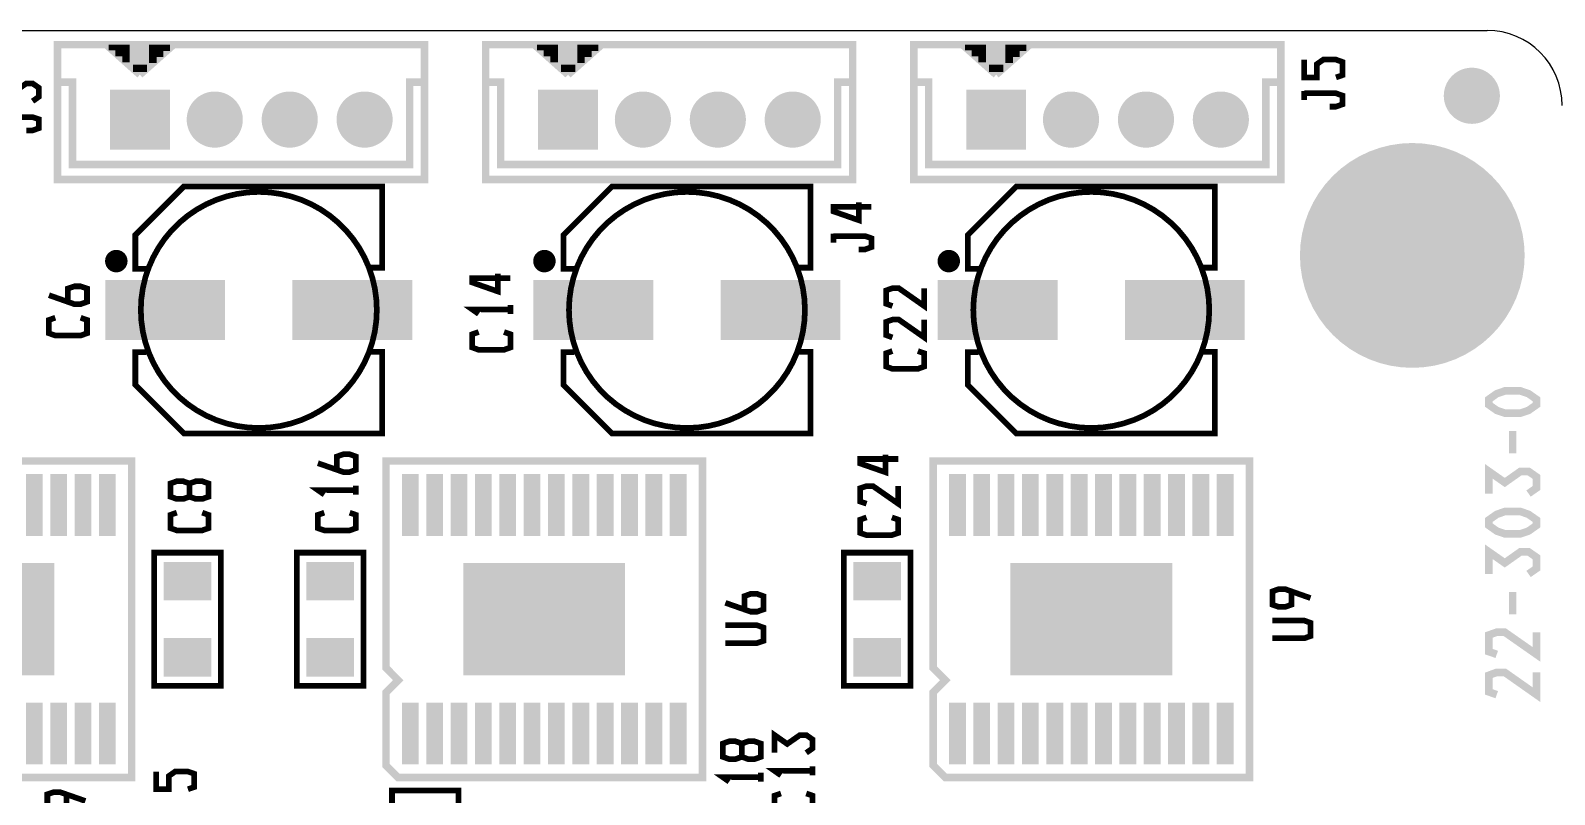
# Model space of a CAD drawing. Extents: x -72 to 72, y -78 to 50.
# Drawn here: x -16.89 to 23.8, y 29.61 to 50 of the extents above; entities that cross this region are included whole.
import ezdxf

# ---------------------------------------------------------------- set-up
doc = ezdxf.new("R2010")
doc.units = 0
doc.header["$MEASUREMENT"] = 0
doc.layers.get('0').update_dxf_attribs({"linetype": 'CONTINUOUS'})
for name, color, linetype in [('22-303-0_DRD', 7, 'CONTINUOUS'), ('22-303-0_SMT', 254, 'CONTINUOUS'), ('22-303-0_SST', 1, 'CONTINUOUS')]:
    doc.layers.add(name, color=color, linetype=linetype)

# ---------------------------------------------------------------- blocks, each defined once
blk = doc.blocks.new('RECTANGLE_1')
blk.add_solid([(0.63627, 0.51308), (0.63627, -0.51308), (-0.63627, 0.51308), (-0.63627, -0.51308)])
blk = doc.blocks.new('RECTANGLE_2')
blk.add_solid([(1.6002, 0.8001), (1.6002, -0.8001), (-1.6002, 0.8001), (-1.6002, -0.8001)])
blk = doc.blocks.new('ROUND_19')
at = {"const_width": 0.7493}
blk.add_lwpolyline([(-0.37465, 0, 1), (0.37465, 0, 1)], format="xyb", close=True, dxfattribs=at)
blk = doc.blocks.new('SQUARE_20')
blk.add_solid([(0.8001, 0.8001), (0.8001, -0.8001), (-0.8001, 0.8001), (-0.8001, -0.8001)])
blk = doc.blocks.new('ROUND_28')
at = {"const_width": 2.99974}
blk.add_lwpolyline([(-1.49987, 0, 1), (1.49987, 0, 1)], format="xyb", close=True, dxfattribs=at)
blk = doc.blocks.new('RECTANGLE_31')
blk.add_solid([(2.16027, 1.49987), (2.16027, -1.49987), (-2.16027, 1.49987), (-2.16027, -1.49987)])
blk = doc.blocks.new('RECTANGLE_32')
blk.add_solid([(0.22479, 0.82423), (0.22479, -0.82423), (-0.22479, 0.82423), (-0.22479, -0.82423)])

msp = doc.modelspace()

# ---------------------------------------------------------------- linework, layer by layer
at = {"layer": '22-303-0_DRD'}
msp.add_line((-21.999, 50), (21.999, 50), dxfattribs=at)
msp.add_arc((21.999, 48.001), 2.002, 360, 90, dxfattribs=at)
at = {"layer": '22-303-0_SST'}
for points, const_width in [([(-6.37, 49.624), (-16.17, 49.624), (-16.17, 46.025), (-6.37, 46.025), (-6.37, 49.624)], 0.201), ([(-13.071, 49.624), (-13.17, 49.624), (-14.869, 49.624), (-13.97, 48.824)], 0.201), ([(-14.702, 49.624), (-14.702, 49.474)], 0.201), ([(-14.521, 49.624), (-14.521, 49.314)], 0.201), ([(-14.341, 49.624), (-14.341, 49.154)], 0.201), ([(-14.161, 49.624), (-14.161, 48.994)], 0.201), ([(-13.983, 49.624), (-13.983, 48.834)], 0.201), ([(-13.071, 49.624), (-13.97, 48.824)], 0.201), ([(-13.802, 49.624), (-13.802, 48.974)], 0.201), ([(-13.622, 49.624), (-13.622, 49.134)], 0.201), ([(-13.442, 49.624), (-13.442, 49.294)], 0.201), ([(-13.264, 49.624), (-13.264, 49.454)], 0.201), ([(5.06, 49.624), (-4.74, 49.624), (-4.74, 46.025), (5.06, 46.025), (5.06, 49.624)], 0.201), ([(-1.641, 49.624), (-1.74, 49.624), (-3.439, 49.624), (-2.54, 48.824)], 0.201), ([(-3.272, 49.624), (-3.272, 49.474)], 0.201), ([(-3.091, 49.624), (-3.091, 49.314)], 0.201), ([(-2.911, 49.624), (-2.911, 49.154)], 0.201), ([(-2.731, 49.624), (-2.731, 48.994)], 0.201), ([(-2.553, 49.624), (-2.553, 48.834)], 0.201), ([(-1.641, 49.624), (-2.54, 48.824)], 0.201), ([(-2.372, 49.624), (-2.372, 48.974)], 0.201), ([(-2.192, 49.624), (-2.192, 49.134)], 0.201), ([(-2.012, 49.624), (-2.012, 49.294)], 0.201), ([(-1.834, 49.624), (-1.834, 49.454)], 0.201), ([(16.49, 49.624), (6.69, 49.624), (6.69, 46.025), (16.49, 46.025), (16.49, 49.624)], 0.201), ([(9.789, 49.624), (9.69, 49.624), (7.991, 49.624), (8.89, 48.824)], 0.201), ([(8.158, 49.624), (8.158, 49.474)], 0.201), ([(8.339, 49.624), (8.339, 49.314)], 0.201), ([(8.517, 49.624), (8.517, 49.154)], 0.201), ([(8.697, 49.624), (8.697, 48.994)], 0.201), ([(8.877, 49.624), (8.877, 48.834)], 0.201), ([(9.789, 49.624), (8.89, 48.824)], 0.201), ([(9.058, 49.624), (9.058, 48.974)], 0.201), ([(9.238, 49.624), (9.238, 49.134)], 0.201), ([(9.416, 49.624), (9.416, 49.294)], 0.201), ([(9.596, 49.624), (9.596, 49.454)], 0.201), ([(-13.175, 49.533), (-14.765, 49.533)], 0.201), ([(-13.376, 49.352), (-14.564, 49.352)], 0.201), ([(-13.579, 49.172), (-14.361, 49.172)], 0.201), ([(-1.745, 49.533), (-3.335, 49.533)], 0.201), ([(-1.946, 49.352), (-3.134, 49.352)], 0.201), ([(-2.149, 49.172), (-2.931, 49.172)], 0.201), ([(9.685, 49.533), (8.092, 49.533)], 0.201), ([(9.482, 49.352), (8.296, 49.352)], 0.201), ([(9.281, 49.172), (8.499, 49.172)], 0.201), ([(17.963, 48.75), (18.133, 48.809), (18.133, 49.164), (17.963, 49.225), (17.625, 49.225), (17.455, 49.106), (17.455, 48.75), (17.117, 48.75), (17.117, 49.225)], 0.152), ([(-13.78, 48.994), (-14.158, 48.994)], 0.201), ([(-2.349, 48.994), (-2.728, 48.994)], 0.201), ([(9.078, 48.994), (8.7, 48.994)], 0.201), ([(-16.835, 48.115), (-16.665, 48.235), (-16.665, 48.471), (-16.835, 48.59), (-17.003, 48.59), (-17.343, 48.351), (-17.681, 48.59), (-17.681, 48.115)], 0.152), ([(-16.17, 48.626), (-15.768, 48.626), (-15.768, 46.426), (-6.769, 46.426), (-6.769, 48.626), (-6.37, 48.626)], 0.201), ([(-4.74, 48.626), (-4.338, 48.626), (-4.338, 46.426), (4.658, 46.426), (4.658, 48.626), (5.06, 48.626)], 0.201), ([(6.69, 48.626), (7.089, 48.626), (7.089, 46.426), (16.088, 46.426), (16.088, 48.626), (16.49, 48.626)], 0.201), ([(17.117, 48.387), (17.117, 48.148)], 0.152), ([(17.793, 47.97), (17.963, 47.97), (18.133, 48.031), (18.133, 48.268), (17.963, 48.326), (17.117, 48.326)], 0.152), ([(-17.003, 47.335), (-16.835, 47.335), (-16.665, 47.396), (-16.665, 47.633), (-16.835, 47.691), (-17.681, 47.691)], 0.152), ([(-13.792, 43.642), (-14.092, 43.642), (-14.092, 44.544), (-12.794, 45.842), (-7.498, 45.842), (-7.498, 43.673), (-7.808, 43.673)], 0.152), ([(-2.362, 43.642), (-2.662, 43.642), (-2.662, 44.544), (-1.364, 45.842), (3.932, 45.842), (3.932, 43.673), (3.622, 43.673)], 0.152), ([(8.433, 43.642), (8.133, 43.642), (8.133, 44.544), (9.431, 45.842), (14.727, 45.842), (14.727, 43.673), (14.417, 43.673)], 0.152), ([(5.22, 45.415), (5.22, 44.94), (4.544, 45.176), (4.544, 45.296), (5.56, 45.296)], 0.152), ([(4.544, 44.577), (4.544, 44.338)], 0.152), ([(5.22, 44.16), (5.39, 44.16), (5.56, 44.221), (5.56, 44.458), (5.39, 44.516), (4.544, 44.516)], 0.152), ([(-14.435, 44), (-14.762, 44)], 0.152), ([(-14.722, 44.036), (-14.722, 43.66)], 0.152), ([(-14.585, 44.072), (-14.585, 43.624)], 0.152), ([(-14.448, 44.013), (-14.448, 43.685)], 0.152), ([(-3.005, 44), (-3.332, 44)], 0.152), ([(-3.292, 44.036), (-3.292, 43.66)], 0.152), ([(-3.155, 44.072), (-3.155, 43.624)], 0.152), ([(-3.018, 44.013), (-3.018, 43.685)], 0.152), ([(7.788, 44), (7.46, 44)], 0.152), ([(7.503, 44.036), (7.503, 43.66)], 0.152), ([(7.64, 44.072), (7.64, 43.624)], 0.152), ([(7.777, 44.013), (7.777, 43.685)], 0.152), ([(-14.376, 43.863), (-14.823, 43.863)], 0.152), ([(-14.412, 43.726), (-14.788, 43.726)], 0.152), ([(-4.417, 43.513), (-4.417, 43.04), (-5.095, 43.277), (-5.095, 43.396), (-4.079, 43.396)], 0.152), ([(-2.946, 43.863), (-3.393, 43.863)], 0.152), ([(-2.982, 43.726), (-3.358, 43.726)], 0.152), ([(7.849, 43.863), (7.402, 43.863)], 0.152), ([(7.813, 43.726), (7.437, 43.726)], 0.152), ([(-15.89, 42.761), (-15.89, 43.117), (-15.72, 43.175), (-15.552, 43.175), (-15.382, 43.117), (-15.382, 42.761), (-15.552, 42.7), (-15.72, 42.7), (-16.398, 42.939)], 0.152), ([(6.97, 43.124), (6.97, 42.649), (6.292, 43.124), (6.121, 43.124), (5.954, 43.066), (5.954, 42.71), (6.121, 42.649)], 0.152), ([(-4.079, 42.675), (-4.079, 42.438)], 0.152), ([(-15.552, 42.337), (-15.382, 42.278), (-15.382, 41.923), (-15.552, 41.862), (-16.228, 41.862), (-16.398, 41.923), (-16.398, 42.278), (-16.228, 42.337)], 0.152), ([(-4.079, 42.558), (-5.095, 42.558), (-4.925, 42.438)], 0.152), ([(6.97, 42.286), (6.97, 41.811), (6.292, 42.286), (6.121, 42.286), (5.954, 42.227), (5.954, 41.872), (6.121, 41.811)], 0.152), ([(-4.249, 41.956), (-4.079, 41.897), (-4.079, 41.542), (-4.249, 41.481), (-4.925, 41.481), (-5.095, 41.542), (-5.095, 41.897), (-4.925, 41.956)], 0.152), ([(-13.802, 41.417), (-14.092, 41.417), (-14.092, 40.546), (-12.794, 39.248), (-7.498, 39.248), (-7.498, 41.427), (-7.838, 41.427)], 0.152), ([(-2.372, 41.417), (-2.662, 41.417), (-2.662, 40.546), (-1.364, 39.248), (3.932, 39.248), (3.932, 41.427), (3.592, 41.427)], 0.152), ([(6.8, 41.448), (6.97, 41.389), (6.97, 41.034), (6.8, 40.973), (6.121, 40.973), (5.954, 41.034), (5.954, 41.389), (6.121, 41.448)], 0.152), ([(8.423, 41.417), (8.133, 41.417), (8.133, 40.546), (9.431, 39.248), (14.727, 39.248), (14.727, 41.427), (14.387, 41.427)], 0.152), ([(23.315, 40.013), (23.104, 39.865), (22.89, 39.792), (22.469, 39.792), (22.255, 39.865), (22.045, 40.013), (22.045, 40.162), (22.255, 40.31), (22.469, 40.383), (22.89, 40.383), (23.104, 40.31), (23.315, 40.162), (23.315, 40.013)], 0.203), ([(22.68, 39.312), (22.68, 38.717)], 0.203), ([(-8.71, 38.278), (-8.71, 38.633), (-8.539, 38.694), (-8.369, 38.694), (-8.202, 38.633), (-8.202, 38.278), (-8.369, 38.219), (-8.539, 38.219), (-9.218, 38.456)], 0.152), ([(5.939, 38.684), (5.939, 38.212), (5.26, 38.448), (5.26, 38.567), (6.276, 38.567)], 0.152), ([(-14.191, 38.514), (-22.639, 38.514), (-22.639, 32.99), (-22.314, 32.664), (-22.639, 32.339), (-22.639, 30.391), (-22.314, 30.066), (-14.191, 30.066), (-14.191, 38.514)], 0.201), ([(1.049, 38.514), (-7.399, 38.514), (-7.399, 32.99), (-7.074, 32.664), (-7.399, 32.339), (-7.399, 30.391), (-7.074, 30.066), (1.049, 30.066), (1.049, 38.514)], 0.201), ([(15.654, 38.514), (7.206, 38.514), (7.206, 32.99), (7.531, 32.664), (7.206, 32.339), (7.206, 30.391), (7.531, 30.066), (15.654, 30.066), (15.654, 38.514)], 0.201), ([(23.104, 37.645), (23.315, 37.793), (23.315, 38.09), (23.104, 38.237), (22.89, 38.237), (22.469, 37.94), (22.045, 38.237), (22.045, 37.645)], 0.203), ([(-12.647, 37.915), (-12.814, 37.973), (-12.984, 37.973), (-13.155, 37.915), (-13.155, 37.559), (-12.984, 37.501), (-12.814, 37.501), (-12.647, 37.559), (-12.647, 37.915), (-12.476, 37.973), (-12.306, 37.973), (-12.139, 37.915), (-12.139, 37.559), (-12.306, 37.501), (-12.476, 37.501), (-12.647, 37.559)], 0.152), ([(-8.202, 37.856), (-8.202, 37.617)], 0.152), ([(6.276, 37.846), (6.276, 37.374), (5.598, 37.846), (5.431, 37.846), (5.26, 37.788), (5.26, 37.432), (5.431, 37.374)], 0.152), ([(-8.202, 37.737), (-9.218, 37.737), (-9.047, 37.617)], 0.152), ([(-12.306, 37.135), (-12.139, 37.076), (-12.139, 36.721), (-12.306, 36.662), (-12.984, 36.662), (-13.155, 36.721), (-13.155, 37.076), (-12.984, 37.135)], 0.152), ([(-8.369, 37.135), (-8.202, 37.076), (-8.202, 36.721), (-8.369, 36.662), (-9.047, 36.662), (-9.218, 36.721), (-9.218, 37.076), (-9.047, 37.135)], 0.152), ([(6.106, 37.008), (6.276, 36.949), (6.276, 36.594), (6.106, 36.535), (5.431, 36.535), (5.26, 36.594), (5.26, 36.949), (5.431, 37.008)], 0.152), ([(23.315, 36.794), (23.104, 36.645), (22.89, 36.571), (22.469, 36.571), (22.255, 36.645), (22.045, 36.794), (22.045, 36.942), (22.255, 37.089), (22.469, 37.165), (22.89, 37.165), (23.104, 37.089), (23.315, 36.942), (23.315, 36.794)], 0.203), ([(23.104, 35.499), (23.315, 35.646), (23.315, 35.944), (23.104, 36.091), (22.89, 36.091), (22.469, 35.794), (22.045, 36.091), (22.045, 35.499)], 0.203), ([(-11.811, 32.512), (-11.811, 36.068), (-13.589, 36.068), (-13.589, 32.512), (-11.811, 32.512)], 0.152), ([(-8.001, 32.512), (-8.001, 36.068), (-9.779, 36.068), (-9.779, 32.512), (-8.001, 32.512)], 0.152), ([(6.604, 32.512), (6.604, 36.068), (4.826, 36.068), (4.826, 32.512), (6.604, 32.512)], 0.152), ([(2.169, 34.552), (2.169, 34.907), (2.337, 34.968), (2.507, 34.968), (2.677, 34.907), (2.677, 34.552), (2.507, 34.493), (2.337, 34.493), (1.661, 34.729)], 0.152), ([(16.774, 35.034), (16.774, 34.679), (16.604, 34.62), (16.434, 34.62), (16.266, 34.679), (16.266, 35.034), (16.434, 35.095), (16.604, 35.095), (17.282, 34.856)], 0.152), ([(22.68, 35.019), (22.68, 34.425)], 0.203), ([(1.661, 34.13), (2.507, 34.13), (2.677, 34.069), (2.677, 33.713), (2.507, 33.655), (1.661, 33.655)], 0.152), ([(16.266, 34.257), (17.112, 34.257), (17.282, 34.196), (17.282, 33.84), (17.112, 33.782), (16.266, 33.782)], 0.152), ([(23.315, 33.945), (23.315, 33.353), (22.469, 33.945), (22.255, 33.945), (22.045, 33.871), (22.045, 33.426), (22.255, 33.353)], 0.203), ([(23.315, 32.873), (23.315, 32.278), (22.469, 32.873), (22.255, 32.873), (22.045, 32.796), (22.045, 32.352), (22.255, 32.278)], 0.203), ([(3.82, 30.726), (3.99, 30.846), (3.99, 31.082), (3.82, 31.201), (3.653, 31.201), (3.312, 30.963), (2.974, 31.201), (2.974, 30.726)], 0.152), ([(2.101, 30.973), (1.93, 31.034), (1.763, 31.034), (1.593, 30.973), (1.593, 30.617), (1.763, 30.559), (1.93, 30.559), (2.101, 30.617), (2.101, 30.973), (2.271, 31.034), (2.438, 31.034), (2.609, 30.973), (2.609, 30.617), (2.438, 30.559), (2.271, 30.559), (2.101, 30.617)], 0.152), ([(-12.687, 29.754), (-12.52, 29.812), (-12.52, 30.168), (-12.687, 30.226), (-13.028, 30.226), (-13.195, 30.109), (-13.195, 29.754), (-13.536, 29.754), (-13.536, 30.226)], 0.152), ([(2.609, 30.076), (1.593, 30.076), (1.763, 29.957)], 0.152), ([(2.609, 30.196), (2.609, 29.957)], 0.152), ([(3.99, 30.244), (2.974, 30.244), (3.145, 30.124)], 0.152), ([(3.99, 30.363), (3.99, 30.124)], 0.152), ([(-15.933, 29.619), (-15.933, 29.263), (-16.101, 29.205), (-16.271, 29.205), (-16.441, 29.263), (-16.441, 29.619), (-16.271, 29.677), (-16.101, 29.677), (-15.425, 29.441)], 0.152), ([(-5.461, 26.162), (-5.461, 29.718), (-7.239, 29.718), (-7.239, 26.162), (-5.461, 26.162)], 0.152), ([(3.82, 29.642), (3.99, 29.583), (3.99, 29.228), (3.82, 29.169), (3.145, 29.169), (2.974, 29.228), (2.974, 29.583), (3.145, 29.642)], 0.152)]:
    msp.add_lwpolyline(points, dxfattribs=dict(at, const_width=const_width))
at = {"layer": '22-303-0_SST', "const_width": 0.152}
for points in [[(-10.795, 45.695, 0.414214), (-13.945, 42.545)], [(-7.645, 42.545, 0.414214), (-10.795, 45.695)], [(0.635, 45.695, 0.414214), (-2.515, 42.545)], [(3.785, 42.545, 0.414214), (0.635, 45.695)], [(11.43, 45.695, 0.414214), (8.28, 42.545)], [(14.58, 42.545, 0.414214), (11.43, 45.695)], [(-14.6, 44.072, 0.414214), (-14.823, 43.848)], [(-14.376, 43.848, 0.414214), (-14.6, 44.072)], [(-3.17, 44.072, 0.414214), (-3.393, 43.848)], [(-2.946, 43.848, 0.414214), (-3.17, 44.072)], [(7.625, 44.072, 0.414214), (7.402, 43.848)], [(7.849, 43.848, 0.414214), (7.625, 44.072)], [(-14.823, 43.848, 0.414214), (-14.6, 43.624)], [(-14.6, 43.624, 0.414214), (-14.376, 43.848)], [(-3.393, 43.848, 0.414214), (-3.17, 43.624)], [(-3.17, 43.624, 0.414214), (-2.946, 43.848)], [(7.402, 43.848, 0.414214), (7.625, 43.624)], [(7.625, 43.624, 0.414214), (7.849, 43.848)], [(-13.945, 42.545, 0.414214), (-10.795, 39.395)], [(-10.795, 39.395, 0.414214), (-7.645, 42.545)], [(-2.515, 42.545, 0.414214), (0.635, 39.395)], [(0.635, 39.395, 0.414214), (3.785, 42.545)], [(8.28, 42.545, 0.414214), (11.43, 39.395)], [(11.43, 39.395, 0.414214), (14.58, 42.545)]]:
    msp.add_lwpolyline(points, format="xyb", dxfattribs=at)

# ---------------------------------------------------------------- block references
at = {"layer": '22-303-0_SMT'}
for name, p in [('ROUND_19', (21.59, 48.26)), ('SQUARE_20', (-13.97, 47.625)), ('SQUARE_20', (-2.54, 47.625)), ('SQUARE_20', (8.89, 47.625)), ('ROUND_19', (-11.971, 47.625)), ('ROUND_19', (-9.97, 47.625)), ('ROUND_19', (-7.971, 47.625)), ('ROUND_19', (-0.541, 47.625)), ('ROUND_19', (1.46, 47.625)), ('ROUND_19', (3.459, 47.625)), ('ROUND_19', (10.889, 47.625)), ('ROUND_19', (12.89, 47.625)), ('ROUND_19', (14.889, 47.625)), ('ROUND_28', (20, 44)), ('RECTANGLE_2', (-13.294, 42.545)), ('RECTANGLE_2', (-8.296, 42.545)), ('RECTANGLE_2', (-1.864, 42.545)), ('RECTANGLE_2', (3.134, 42.545)), ('RECTANGLE_2', (8.931, 42.545)), ('RECTANGLE_2', (13.929, 42.545)), ('RECTANGLE_32', (-16.789, 37.341)), ('RECTANGLE_32', (-16.139, 37.341)), ('RECTANGLE_32', (-15.489, 37.341)), ('RECTANGLE_32', (-14.841, 37.341)), ('RECTANGLE_32', (-6.749, 37.341)), ('RECTANGLE_32', (-6.099, 37.341)), ('RECTANGLE_32', (-5.451, 37.341)), ('RECTANGLE_32', (-4.801, 37.341)), ('RECTANGLE_32', (-4.15, 37.341)), ('RECTANGLE_32', (-3.5, 37.341)), ('RECTANGLE_32', (-2.85, 37.341)), ('RECTANGLE_32', (-2.2, 37.341)), ('RECTANGLE_32', (-1.549, 37.341)), ('RECTANGLE_32', (-0.899, 37.341)), ('RECTANGLE_32', (-0.249, 37.341)), ('RECTANGLE_32', (0.399, 37.341)), ('RECTANGLE_32', (7.856, 37.341)), ('RECTANGLE_32', (8.504, 37.341)), ('RECTANGLE_32', (9.154, 37.341)), ('RECTANGLE_32', (9.804, 37.341)), ('RECTANGLE_32', (10.455, 37.341)), ('RECTANGLE_32', (11.105, 37.341)), ('RECTANGLE_32', (11.755, 37.341)), ('RECTANGLE_32', (12.405, 37.341)), ('RECTANGLE_32', (13.056, 37.341)), ('RECTANGLE_32', (13.706, 37.341)), ('RECTANGLE_32', (14.354, 37.341)), ('RECTANGLE_32', (15.004, 37.341)), ('RECTANGLE_1', (-12.7, 35.306)), ('RECTANGLE_1', (-8.89, 35.306)), ('RECTANGLE_1', (5.715, 35.306)), ('RECTANGLE_31', (-18.415, 34.29)), ('RECTANGLE_31', (-3.175, 34.29)), ('RECTANGLE_31', (11.43, 34.29)), ('RECTANGLE_1', (-12.7, 33.274)), ('RECTANGLE_1', (-8.89, 33.274)), ('RECTANGLE_1', (5.715, 33.274)), ('RECTANGLE_32', (-16.789, 31.239)), ('RECTANGLE_32', (-16.139, 31.239)), ('RECTANGLE_32', (-15.489, 31.239)), ('RECTANGLE_32', (-14.841, 31.239)), ('RECTANGLE_32', (-6.749, 31.239)), ('RECTANGLE_32', (-6.099, 31.239)), ('RECTANGLE_32', (-5.451, 31.239)), ('RECTANGLE_32', (-4.801, 31.239)), ('RECTANGLE_32', (-4.15, 31.239)), ('RECTANGLE_32', (-3.5, 31.239)), ('RECTANGLE_32', (-2.85, 31.239)), ('RECTANGLE_32', (-2.2, 31.239)), ('RECTANGLE_32', (-1.549, 31.239)), ('RECTANGLE_32', (-0.899, 31.239)), ('RECTANGLE_32', (-0.249, 31.239)), ('RECTANGLE_32', (0.399, 31.239)), ('RECTANGLE_32', (7.856, 31.239)), ('RECTANGLE_32', (8.504, 31.239)), ('RECTANGLE_32', (9.154, 31.239)), ('RECTANGLE_32', (9.804, 31.239)), ('RECTANGLE_32', (10.455, 31.239)), ('RECTANGLE_32', (11.105, 31.239)), ('RECTANGLE_32', (11.755, 31.239)), ('RECTANGLE_32', (12.405, 31.239)), ('RECTANGLE_32', (13.056, 31.239)), ('RECTANGLE_32', (13.706, 31.239)), ('RECTANGLE_32', (14.354, 31.239)), ('RECTANGLE_32', (15.004, 31.239))]:
    msp.add_blockref(name, p, dxfattribs=at)

doc.saveas('drawing.dxf')
